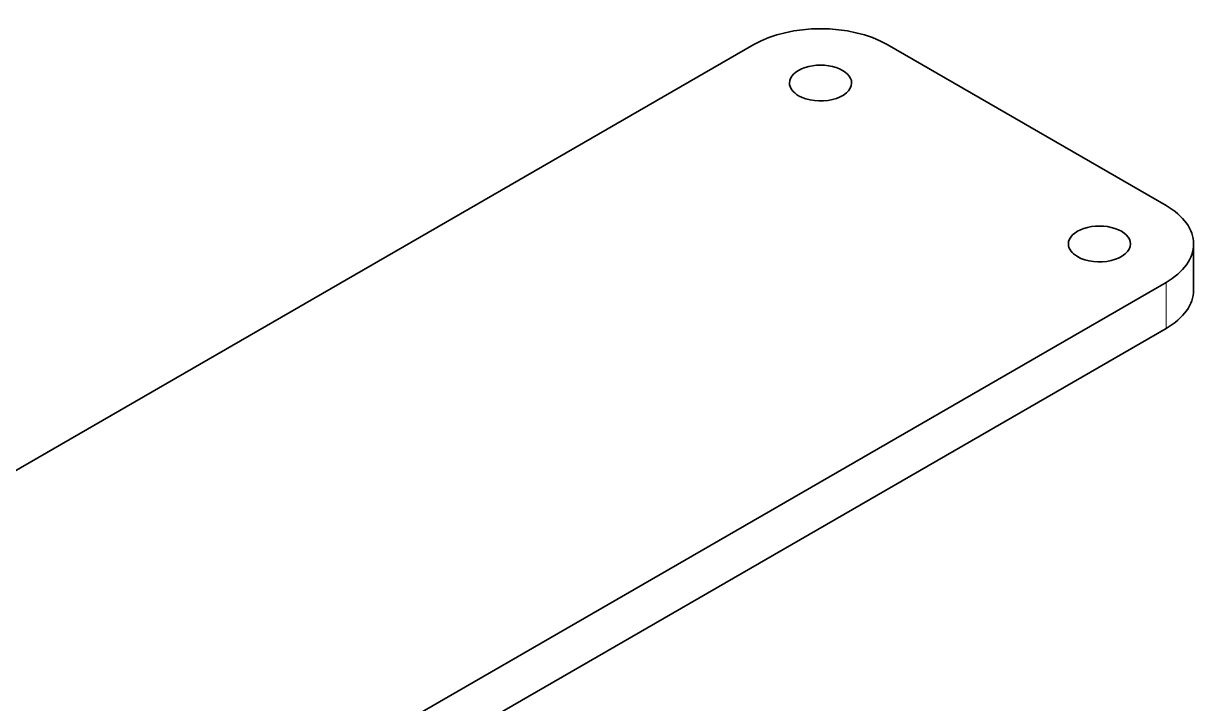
# Model space of a CAD drawing. Extents: x -452 to 1254, y -592 to 756.
# Drawn here: x 766 to 828.2, y 310.7 to 346.8 of the extents above; entities that cross this region are included whole.
import ezdxf

# ---------------------------------------------------------------- set-up
doc = ezdxf.new("R2010")
doc.units = 0

msp = doc.modelspace()

# ---------------------------------------------------------------- linework, layer by layer
at = {"color": 7, "lineweight": 35}
for p, q in [((603.744, 229.622), (804.823, 345.715)), ((826.701, 333.084), (625.621, 216.991)), ((826.701, 330.634), (625.621, 214.541))]:
    msp.add_line(p, q, dxfattribs=at)
at = {"color": 7, "lineweight": 35, "ltscale": 0.427422}
msp.add_line((826.701, 337.166), (811.894, 345.715), dxfattribs=at)
at = {"color": 7, "lineweight": 35, "ltscale": 0.061237}
msp.add_line((828.165, 332.676), (828.165, 335.125), dxfattribs=at)
at = {"color": 7, "lineweight": 13, "ltscale": 0.061237}
msp.add_line((826.701, 333.084), (826.701, 330.634), dxfattribs=at)
at = {"color": 7, "lineweight": 35}
for centre, major_axis, start_param, end_param in [((808.359, 343.674), (5, 0), 0.785398, 2.356194), ((808.359, 343.674), (1.65, 0), 0, 3.141593), ((808.359, 343.674), (1.65, 0), 3.141593, 3.926991), ((808.359, 343.674), (1.65, 0), 3.926991, 6.283185), ((823.165, 335.125), (5, 0), 0, 0.785398), ((823.165, 335.125), (1.65, 0), 0, 3.141593), ((823.165, 335.125), (1.65, 0), 3.141593, 3.926991), ((823.165, 335.125), (1.65, 0), 3.926991, 6.283185), ((823.165, 335.125), (5, 0), 5.497787, 6.283185), ((823.165, 332.676), (5, 0), 5.497787, 6.283185)]:
    msp.add_ellipse(centre, major_axis=major_axis, ratio=0.57735, start_param=start_param, end_param=end_param, dxfattribs=at)

doc.saveas('drawing.dxf')
